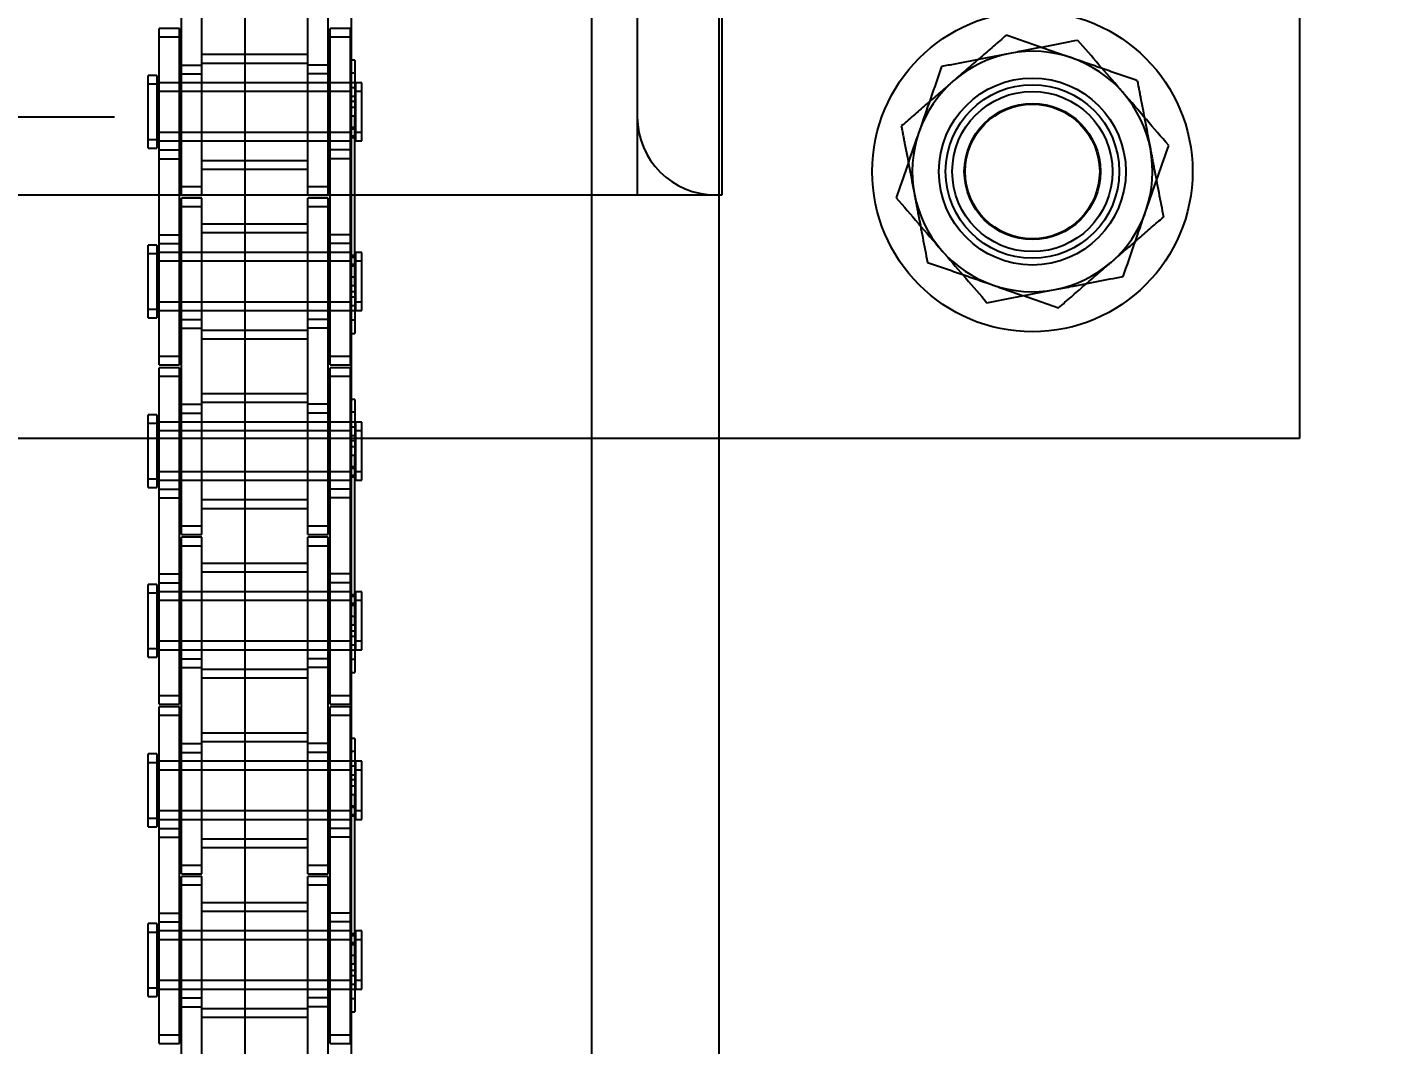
# Model space of a CAD drawing. Header units: metres. Extents: x 0 to 63075, y 0 to 44550.
# Drawn here: x 14006.7 to 14108.3, y 29087.2 to 29163.4 of the extents above; entities that cross this region are included whole.
import ezdxf

# ---------------------------------------------------------------- set-up
doc = ezdxf.new("R2010")
doc.units = ezdxf.units.M
doc.header["$LTSCALE"] = 75
doc.linetypes.add('HIDDEN2', pattern=[4.7625, 3.175, -1.5875])
for name, color, linetype in [('18_COTAS', 7, 'Continuous'), ('SDM', 7, 'Continuous'), ('SL4', 4, 'Continuous'), ('ST1', 7, 'HIDDEN2')]:
    doc.layers.add(name, color=color, linetype=linetype)
doc.styles.add('ROMANS', font='ROMANS.SHX')
doc.dimstyles.new('75___1-75', dxfattribs={"dimscale": 75, "dimtxt": 2.5, "dimasz": 2, "dimexe": 1.5, "dimexo": 1, "dimgap": 0.5, "dimtad": 1, "dimdec": 0, "dimzin": 12, "dimtxsty": 'ROMANS', "dimcen": 0, "dimclrd": 256, "dimclre": 256, "dimclrt": 3, "dimazin": 3, "dimtfac": 1, "dimtdec": 0, "dimtmove": 0, "dimatfit": 0, "dimfxl": 1, "dimlwd": -1, "dimlwe": -1, "dimarcsym": 0})

# ---------------------------------------------------------------- blocks, each defined once
blk = doc.blocks.new('*D27')
at = {"layer": '18_COTAS', "transparency": 16777216}
for p, q in [((12131.24, 27878.33), (12131.24, 30705.37)), ((13913.74, 30509.57), (13913.74, 30705.37)), ((11981.24, 30592.87), (11122.31, 30592.87)), ((13913.74, 30592.87), (12131.24, 30592.87)), ((14063.74, 30592.87), (14213.74, 30592.87))]:
    blk.add_line(p, q, dxfattribs=at)
for points in [[(11981.24, 30617.87), (11981.24, 30567.87), (12131.24, 30592.87)], [(14063.74, 30617.87), (14063.74, 30567.87), (13913.74, 30592.87)]]:
    blk.add_solid(points, dxfattribs=at)
at = {"layer": 'Defpoints', "color": 0, "transparency": 16777216}
for p in [(13913.74, 30592.87), (13913.74, 30434.57), (12131.24, 27803.33)]:
    blk.add_point(p, dxfattribs=at)
at = {"layer": '18_COTAS', "color": 3, "transparency": 16777216, "insert": (11476.78, 30724.12), "char_height": 187.5, "attachment_point": 5, "style": 'ROMANS'}
blk.add_mtext('1782', dxfattribs=at)
blk = doc.blocks.new('A$C429c7d53')
at = {"layer": 'SL4'}
for p, q in [((328.24, 1009.76), (328.24, 2334.74)), ((337.76, 2334.74), (337.76, 1009.76)), ((381.25, 2142.5), (381.25, 2042.5)), ((338, 2060.75), (338, 2109.58)), ((337.76, 2060.75), (338, 2060.75)), ((381.25, 2042.5), (337.76, 2042.5))]:
    blk.add_line(p, q, dxfattribs=at)
for start, end in [(100.8626, 160.8626), (40.8626, 100.8626), (340.8626, 40.8626), (160.8626, 220.8626), (280.8626, 340.8626), (220.8626, 280.8626)]:
    blk.add_arc((361.25, 2062.5), 9, start, end, dxfattribs=at)
for points, knots in [([(364.66, 2072.32), (363.34, 2072.07), (361.66, 2071.74), (359.93, 2071.41), (359.55, 2071.34)], [0, 0, 0, 0, 0.779636, 1, 1, 1, 1]), ([(368.06, 2068.39), (367.98, 2068.48), (367.37, 2069.19), (366.22, 2070.52), (365.18, 2071.71), (364.66, 2072.32)], [0, 0, 0, 0, 0.07009, 0.530784, 1, 1, 1, 1]), ([(359.55, 2071.34), (358.17, 2071.07), (356.44, 2070.74), (354.78, 2070.42), (354.45, 2070.36)], [0, 0, 0, 0, 0.803647, 1, 1, 1, 1]), ([(354.45, 2070.36), (354.17, 2069.56), (353.62, 2067.95), (353.04, 2066.29), (352.75, 2065.45)], [0, 0, 0, 0, 0.495458, 1, 1, 1, 1]), ([(371.46, 2064.46), (370.9, 2065.1), (369.79, 2066.38), (368.64, 2067.72), (368.06, 2068.39)], [0, 0, 0, 0, 0.495458, 1, 1, 1, 1]), ([(352.75, 2065.45), (352.71, 2065.33), (352.4, 2064.45), (351.82, 2062.79), (351.31, 2061.3), (351.04, 2060.54)], [0, 0, 0, 0, 0.07009, 0.530784, 1, 1, 1, 1]), ([(369.75, 2059.55), (369.79, 2059.67), (370.1, 2060.55), (370.68, 2062.21), (371.19, 2063.7), (371.46, 2064.46)], [0, 0, 0, 0, 0.07009, 0.530784, 1, 1, 1, 1]), ([(351.04, 2060.54), (351.6, 2059.9), (352.71, 2058.62), (353.86, 2057.28), (354.44, 2056.61)], [0, 0, 0, 0, 0.495458, 1, 1, 1, 1]), ([(368.05, 2054.64), (368.33, 2055.44), (368.88, 2057.05), (369.46, 2058.71), (369.75, 2059.55)], [0, 0, 0, 0, 0.495458, 1, 1, 1, 1]), ([(354.44, 2056.61), (354.52, 2056.52), (355.13, 2055.81), (356.28, 2054.48), (357.32, 2053.29), (357.84, 2052.68)], [0, 0, 0, 0, 0.07009, 0.530784, 1, 1, 1, 1]), ([(362.95, 2053.66), (363.33, 2053.73), (365.05, 2054.07), (366.74, 2054.39), (368.05, 2054.64)], [0, 0, 0, 0, 0.220364, 1, 1, 1, 1]), ([(357.84, 2052.68), (358.17, 2052.74), (359.83, 2053.06), (361.56, 2053.39), (362.95, 2053.66)], [0, 0, 0, 0, 0.1963527, 1, 1, 1, 1])]:
    blk.add_open_spline(points, degree=3, knots=knots, dxfattribs=at)
at = {"layer": 'ST1'}
for p, q in [((325, 2334.74), (325, 1009.76)), ((328.24, 1009.76), (328.24, 2334.74)), ((333, 2334.74), (333, 1009.76)), ((302.28, 1919.26), (302.28, 2142.5)), ((310.22, 2142.5), (310.22, 1919.26)), ((331.65, 2112.05), (331.65, 2066.6)), ((297.51, 2069.81), (297.51, 2076.16)), ((299.03, 2069.81), (299.03, 2076.16)), ((306.96, 2069.81), (306.96, 2076.16)), ((308.48, 2069.81), (308.48, 2076.16)), ((295.84, 2072.56), (295.84, 2073.21)), ((297.36, 2073.21), (295.84, 2073.21)), ((295.84, 2063.46), (295.84, 2072.56)), ((297.36, 2072.56), (295.84, 2072.56)), ((297.36, 2072.56), (297.36, 2073.21)), ((297.36, 2063.46), (297.36, 2072.56)), ((308.64, 2072.56), (308.64, 2073.21)), ((310.16, 2073.21), (308.64, 2073.21)), ((308.64, 2063.46), (308.64, 2072.56)), ((310.16, 2072.56), (308.64, 2072.56)), ((310.16, 2072.56), (310.16, 2073.21)), ((310.16, 2063.46), (310.16, 2072.56)), ((306.96, 2071.25), (299.03, 2071.25)), ((306.96, 2070.6), (299.03, 2070.6)), ((310.49, 2070.84), (310.16, 2070.84)), ((310.49, 2070.84), (310.49, 2069.87)), ((295, 2069.03), (295, 2069.69)), ((295.66, 2069.69), (295, 2069.69)), ((295.66, 2069.69), (295.66, 2069.03)), ((297.51, 2070.47), (299.03, 2070.47)), ((297.51, 2069.81), (299.03, 2069.81)), ((297.51, 2060.72), (297.51, 2069.81)), ((299.03, 2060.72), (299.03, 2069.81)), ((308.48, 2070.47), (306.96, 2070.47)), ((308.48, 2069.81), (306.96, 2069.81)), ((306.96, 2060.72), (306.96, 2069.81)), ((308.48, 2060.72), (308.48, 2069.81)), ((310.49, 2069.87), (310.16, 2069.87)), ((310.49, 2069.87), (310.49, 2066.64)), ((295, 2064.24), (295, 2069.03)), ((295.66, 2069.03), (295, 2069.03)), ((310.16, 2069.14), (295.66, 2069.14)), ((295.66, 2069.03), (295.66, 2064.24)), ((297.36, 2069.14), (295.84, 2069.14)), ((299.03, 2069.14), (297.51, 2069.14)), ((306.96, 2069.14), (299.03, 2069.14)), ((308.48, 2069.14), (306.96, 2069.14)), ((310.49, 2069.14), (308.64, 2069.14)), ((310.53, 2068.77), (310.16, 2068.77)), ((310.53, 2069.14), (310.53, 2068.48)), ((311, 2069.14), (310.53, 2069.14)), ((311, 2068.48), (311, 2069.14)), ((310.16, 2068.48), (295.66, 2068.48)), ((297.36, 2068.48), (295.84, 2068.48)), ((299.03, 2068.48), (297.51, 2068.48)), ((306.96, 2068.48), (299.03, 2068.48)), ((308.48, 2068.48), (306.96, 2068.48)), ((310.16, 2068.48), (308.64, 2068.48)), ((310.53, 2068.11), (310.16, 2068.11)), ((310.49, 2067.74), (310.16, 2067.74)), ((310.53, 2068.48), (310.53, 2064.79)), ((311, 2068.48), (310.53, 2068.48)), ((311, 2064.79), (311, 2068.48)), ((54.35, 2066.6), (331.65, 2066.6)), ((310.49, 2067.29), (310.16, 2067.29)), ((310.49, 2066.64), (310.16, 2066.64)), ((310.49, 2053.94), (310.49, 2066.64)), ((331.65, 2066.6), (331.65, 2060.75)), ((295.66, 2065.45), (310.16, 2065.45)), ((295.84, 2065.45), (297.36, 2065.45)), ((297.51, 2065.45), (299.03, 2065.45)), ((299.03, 2065.45), (306.96, 2065.45)), ((306.96, 2065.45), (308.48, 2065.45)), ((308.64, 2065.45), (310.16, 2065.45)), ((310.16, 2065.81), (310.53, 2065.81)), ((310.49, 2065.67), (310.16, 2065.67)), ((310.53, 2065.45), (311, 2065.45)), ((295, 2064.89), (295.66, 2064.89)), ((295.66, 2064.79), (310.16, 2064.79)), ((295.84, 2064.79), (297.36, 2064.79)), ((297.51, 2064.79), (299.03, 2064.79)), ((299.03, 2064.79), (306.96, 2064.79)), ((306.96, 2064.79), (308.48, 2064.79)), ((308.64, 2064.79), (310.16, 2064.79)), ((310.16, 2065.16), (310.53, 2065.16)), ((310.49, 2065.02), (310.16, 2065.02)), ((310.53, 2064.79), (311, 2064.79)), ((295, 2064.24), (295.66, 2064.24)), ((295.84, 2064.12), (297.36, 2064.12)), ((295.84, 2063.46), (297.36, 2063.46)), ((295.84, 2057.11), (295.84, 2063.46)), ((297.36, 2057.11), (297.36, 2063.46)), ((310.16, 2064.12), (308.64, 2064.12)), ((310.16, 2063.46), (308.64, 2063.46)), ((308.64, 2057.11), (308.64, 2063.46)), ((310.16, 2057.11), (310.16, 2063.46)), ((299.03, 2063.33), (306.96, 2063.33)), ((299.03, 2062.68), (306.96, 2062.68)), ((297.51, 2061.37), (299.03, 2061.37)), ((306.96, 2061.37), (308.48, 2061.37)), ((262.76, 2060.75), (337.76, 2060.75)), ((297.51, 2060.72), (299.03, 2060.72)), ((297.51, 2059.86), (297.51, 2060.51)), ((299.03, 2060.51), (297.51, 2060.51)), ((299.03, 2059.86), (299.03, 2060.51)), ((306.96, 2060.72), (308.48, 2060.72)), ((306.96, 2059.86), (306.96, 2060.51)), ((308.48, 2060.51), (306.96, 2060.51)), ((308.48, 2059.86), (308.48, 2060.51)), ((297.51, 2050.76), (297.51, 2059.86)), ((299.03, 2059.86), (297.51, 2059.86)), ((299.03, 2050.76), (299.03, 2059.86)), ((306.96, 2050.76), (306.96, 2059.86)), ((308.48, 2059.86), (306.96, 2059.86)), ((308.48, 2050.76), (308.48, 2059.86)), ((306.96, 2058.55), (299.03, 2058.55)), ((295.84, 2057.77), (297.36, 2057.77)), ((306.96, 2057.9), (299.03, 2057.9)), ((310.16, 2057.77), (308.64, 2057.77)), ((295, 2056.33), (295, 2056.99)), ((295.66, 2056.99), (295, 2056.99)), ((295, 2051.54), (295, 2056.33)), ((295.66, 2056.33), (295, 2056.33)), ((295.66, 2056.99), (295.66, 2056.33)), ((310.16, 2056.44), (295.66, 2056.44)), ((295.66, 2056.33), (295.66, 2051.54)), ((295.84, 2057.11), (297.36, 2057.11)), ((295.84, 2048.02), (295.84, 2057.11)), ((297.36, 2056.44), (295.84, 2056.44)), ((297.36, 2048.02), (297.36, 2057.11)), ((299.03, 2056.44), (297.51, 2056.44)), ((306.96, 2056.44), (299.03, 2056.44)), ((308.48, 2056.44), (306.96, 2056.44)), ((310.16, 2057.11), (308.64, 2057.11)), ((308.64, 2048.02), (308.64, 2057.11)), ((310.16, 2056.44), (308.64, 2056.44)), ((310.16, 2048.02), (310.16, 2057.11)), ((310.53, 2056.44), (310.53, 2055.78)), ((311, 2056.44), (310.53, 2056.44)), ((311, 2055.78), (311, 2056.44)), ((310.16, 2055.78), (295.66, 2055.78)), ((297.36, 2055.78), (295.84, 2055.78)), ((299.03, 2055.78), (297.51, 2055.78)), ((306.96, 2055.78), (299.03, 2055.78)), ((308.48, 2055.78), (306.96, 2055.78)), ((310.16, 2055.78), (308.64, 2055.78)), ((310.49, 2056.21), (310.16, 2056.21)), ((310.53, 2056.07), (310.16, 2056.07)), ((310.49, 2055.55), (310.16, 2055.55)), ((310.53, 2055.41), (310.16, 2055.41)), ((310.53, 2055.78), (310.53, 2052.09)), ((311, 2055.78), (310.53, 2055.78)), ((311, 2052.09), (311, 2055.78)), ((310.49, 2054.59), (310.16, 2054.59)), ((310.49, 2053.94), (310.16, 2053.94)), ((310.49, 2053.48), (310.16, 2053.48)), ((310.49, 2053.94), (310.49, 2050.38)), ((295.66, 2052.75), (310.16, 2052.75)), ((295.84, 2052.75), (297.36, 2052.75)), ((297.51, 2052.75), (299.03, 2052.75)), ((299.03, 2052.75), (306.96, 2052.75)), ((306.96, 2052.75), (308.48, 2052.75)), ((308.64, 2052.75), (310.16, 2052.75)), ((310.16, 2053.11), (310.53, 2053.11)), ((310.16, 2052.46), (310.53, 2052.46)), ((310.53, 2052.75), (311, 2052.75)), ((295, 2052.19), (295.66, 2052.19)), ((295, 2051.54), (295.66, 2051.54)), ((295.66, 2052.09), (310.16, 2052.09)), ((295.84, 2052.09), (297.36, 2052.09)), ((297.51, 2052.09), (299.03, 2052.09)), ((297.51, 2051.42), (299.03, 2051.42)), ((299.03, 2052.09), (306.96, 2052.09)), ((306.96, 2052.09), (308.48, 2052.09)), ((308.48, 2051.42), (306.96, 2051.42)), ((308.64, 2052.09), (310.49, 2052.09)), ((310.49, 2051.36), (310.16, 2051.36)), ((310.53, 2052.09), (311, 2052.09)), ((297.51, 2050.76), (299.03, 2050.76)), ((297.51, 2044.41), (297.51, 2050.76)), ((299.03, 2044.41), (299.03, 2050.76)), ((299.03, 2050.63), (306.96, 2050.63)), ((308.48, 2050.76), (306.96, 2050.76)), ((306.96, 2044.41), (306.96, 2050.76)), ((308.48, 2044.41), (308.48, 2050.76)), ((310.16, 2050.38), (310.49, 2050.38)), ((299.03, 2049.98), (306.96, 2049.98)), ((295.84, 2048.67), (297.36, 2048.67)), ((308.64, 2048.67), (310.16, 2048.67)), ((295.84, 2048.02), (297.36, 2048.02)), ((295.84, 2047.16), (295.84, 2047.81)), ((297.36, 2047.81), (295.84, 2047.81)), ((295.84, 2038.06), (295.84, 2047.16)), ((297.36, 2047.16), (295.84, 2047.16)), ((297.36, 2047.16), (297.36, 2047.81)), ((297.36, 2038.06), (297.36, 2047.16)), ((308.64, 2048.02), (310.16, 2048.02)), ((308.64, 2047.16), (308.64, 2047.81)), ((310.16, 2047.81), (308.64, 2047.81)), ((308.64, 2038.06), (308.64, 2047.16)), ((310.16, 2047.16), (308.64, 2047.16)), ((310.16, 2047.16), (310.16, 2047.81)), ((310.16, 2038.06), (310.16, 2047.16)), ((306.96, 2045.85), (299.03, 2045.85)), ((306.96, 2045.2), (299.03, 2045.2)), ((310.49, 2045.44), (310.16, 2045.44)), ((310.49, 2045.44), (310.49, 2044.47)), ((295, 2043.63), (295, 2044.29)), ((295.66, 2044.29), (295, 2044.29)), ((295.66, 2044.29), (295.66, 2043.63)), ((297.51, 2045.07), (299.03, 2045.07)), ((297.51, 2044.41), (299.03, 2044.41)), ((297.51, 2035.32), (297.51, 2044.41)), ((299.03, 2035.32), (299.03, 2044.41)), ((308.48, 2045.07), (306.96, 2045.07)), ((308.48, 2044.41), (306.96, 2044.41)), ((306.96, 2035.32), (306.96, 2044.41)), ((308.48, 2035.32), (308.48, 2044.41)), ((310.49, 2044.47), (310.16, 2044.47)), ((310.49, 2044.47), (310.49, 2041.24)), ((295, 2038.84), (295, 2043.63)), ((295.66, 2043.63), (295, 2043.63)), ((310.16, 2043.74), (295.66, 2043.74)), ((295.66, 2043.63), (295.66, 2038.84)), ((310.16, 2043.08), (295.66, 2043.08)), ((297.36, 2043.74), (295.84, 2043.74)), ((297.36, 2043.08), (295.84, 2043.08)), ((299.03, 2043.74), (297.51, 2043.74)), ((299.03, 2043.08), (297.51, 2043.08)), ((306.96, 2043.74), (299.03, 2043.74)), ((306.96, 2043.08), (299.03, 2043.08)), ((308.48, 2043.74), (306.96, 2043.74)), ((308.48, 2043.08), (306.96, 2043.08)), ((310.49, 2043.74), (308.64, 2043.74)), ((310.16, 2043.08), (308.64, 2043.08)), ((310.53, 2043.37), (310.16, 2043.37)), ((310.53, 2043.74), (310.53, 2043.08)), ((311, 2043.74), (310.53, 2043.74)), ((310.53, 2043.08), (310.53, 2039.39)), ((311, 2043.08), (310.53, 2043.08)), ((311, 2043.08), (311, 2043.74)), ((311, 2039.39), (311, 2043.08)), ((337.76, 2042.5), (262.76, 2042.5)), ((310.53, 2042.71), (310.16, 2042.71)), ((310.49, 2042.34), (310.16, 2042.34)), ((310.49, 2041.89), (310.16, 2041.89)), ((310.49, 2041.24), (310.16, 2041.24)), ((310.49, 2028.54), (310.49, 2041.24)), ((295.66, 2040.05), (310.16, 2040.05)), ((295.84, 2040.05), (297.36, 2040.05)), ((297.51, 2040.05), (299.03, 2040.05)), ((299.03, 2040.05), (306.96, 2040.05)), ((306.96, 2040.05), (308.48, 2040.05)), ((308.64, 2040.05), (310.16, 2040.05)), ((310.16, 2040.41), (310.53, 2040.41)), ((310.49, 2040.27), (310.16, 2040.27)), ((310.53, 2040.05), (311, 2040.05)), ((295, 2039.49), (295.66, 2039.49)), ((295.66, 2039.39), (310.16, 2039.39)), ((295.84, 2039.39), (297.36, 2039.39)), ((297.51, 2039.39), (299.03, 2039.39)), ((299.03, 2039.39), (306.96, 2039.39)), ((306.96, 2039.39), (308.48, 2039.39)), ((308.64, 2039.39), (310.16, 2039.39)), ((310.16, 2039.76), (310.53, 2039.76)), ((310.49, 2039.62), (310.16, 2039.62)), ((310.53, 2039.39), (311, 2039.39)), ((295, 2038.84), (295.66, 2038.84)), ((295.84, 2038.72), (297.36, 2038.72)), ((295.84, 2038.06), (297.36, 2038.06)), ((295.84, 2031.71), (295.84, 2038.06)), ((297.36, 2031.71), (297.36, 2038.06)), ((310.16, 2038.72), (308.64, 2038.72)), ((310.16, 2038.06), (308.64, 2038.06)), ((308.64, 2031.71), (308.64, 2038.06)), ((310.16, 2031.71), (310.16, 2038.06)), ((299.03, 2037.93), (306.96, 2037.93)), ((299.03, 2037.28), (306.96, 2037.28)), ((297.51, 2035.97), (299.03, 2035.97)), ((306.96, 2035.97), (308.48, 2035.97)), ((297.51, 2035.32), (299.03, 2035.32)), ((297.51, 2034.46), (297.51, 2035.11)), ((299.03, 2035.11), (297.51, 2035.11)), ((299.03, 2034.46), (299.03, 2035.11)), ((306.96, 2035.32), (308.48, 2035.32)), ((306.96, 2034.46), (306.96, 2035.11)), ((308.48, 2035.11), (306.96, 2035.11)), ((308.48, 2034.46), (308.48, 2035.11)), ((297.51, 2025.36), (297.51, 2034.46)), ((299.03, 2034.46), (297.51, 2034.46)), ((299.03, 2025.36), (299.03, 2034.46)), ((306.96, 2025.36), (306.96, 2034.46)), ((308.48, 2034.46), (306.96, 2034.46)), ((308.48, 2025.36), (308.48, 2034.46)), ((306.96, 2033.15), (299.03, 2033.15)), ((295.84, 2032.37), (297.36, 2032.37)), ((306.96, 2032.5), (299.03, 2032.5)), ((310.16, 2032.37), (308.64, 2032.37)), ((295, 2030.93), (295, 2031.59)), ((295.66, 2031.59), (295, 2031.59)), ((295, 2026.14), (295, 2030.93)), ((295.66, 2030.93), (295, 2030.93)), ((295.66, 2031.59), (295.66, 2030.93)), ((310.16, 2031.04), (295.66, 2031.04)), ((295.66, 2030.93), (295.66, 2026.14)), ((295.84, 2031.71), (297.36, 2031.71)), ((295.84, 2022.62), (295.84, 2031.71)), ((297.36, 2031.04), (295.84, 2031.04)), ((297.36, 2022.62), (297.36, 2031.71)), ((299.03, 2031.04), (297.51, 2031.04)), ((306.96, 2031.04), (299.03, 2031.04)), ((308.48, 2031.04), (306.96, 2031.04)), ((310.16, 2031.71), (308.64, 2031.71)), ((308.64, 2022.62), (308.64, 2031.71)), ((310.16, 2031.04), (308.64, 2031.04)), ((310.16, 2022.62), (310.16, 2031.71)), ((310.53, 2031.04), (310.53, 2030.38)), ((311, 2031.04), (310.53, 2031.04)), ((311, 2030.38), (311, 2031.04)), ((310.16, 2030.38), (295.66, 2030.38)), ((297.36, 2030.38), (295.84, 2030.38)), ((299.03, 2030.38), (297.51, 2030.38)), ((306.96, 2030.38), (299.03, 2030.38)), ((308.48, 2030.38), (306.96, 2030.38)), ((310.16, 2030.38), (308.64, 2030.38)), ((310.49, 2030.81), (310.16, 2030.81)), ((310.53, 2030.67), (310.16, 2030.67)), ((310.49, 2030.15), (310.16, 2030.15)), ((310.53, 2030.01), (310.16, 2030.01)), ((310.53, 2030.38), (310.53, 2026.69)), ((311, 2030.38), (310.53, 2030.38)), ((311, 2026.69), (311, 2030.38)), ((310.49, 2029.19), (310.16, 2029.19)), ((310.49, 2028.54), (310.16, 2028.54)), ((310.49, 2028.08), (310.16, 2028.08)), ((310.49, 2028.54), (310.49, 2024.98)), ((295.66, 2027.35), (310.16, 2027.35)), ((295.84, 2027.35), (297.36, 2027.35)), ((297.51, 2027.35), (299.03, 2027.35)), ((299.03, 2027.35), (306.96, 2027.35)), ((306.96, 2027.35), (308.48, 2027.35)), ((308.64, 2027.35), (310.16, 2027.35)), ((310.16, 2027.71), (310.53, 2027.71)), ((310.16, 2027.06), (310.53, 2027.06)), ((310.53, 2027.35), (311, 2027.35)), ((295, 2026.79), (295.66, 2026.79)), ((295, 2026.14), (295.66, 2026.14)), ((295.66, 2026.69), (310.16, 2026.69)), ((295.84, 2026.69), (297.36, 2026.69)), ((297.51, 2026.69), (299.03, 2026.69)), ((297.51, 2026.02), (299.03, 2026.02)), ((299.03, 2026.69), (306.96, 2026.69)), ((306.96, 2026.69), (308.48, 2026.69)), ((308.48, 2026.02), (306.96, 2026.02)), ((308.64, 2026.69), (310.49, 2026.69)), ((310.49, 2025.96), (310.16, 2025.96)), ((310.53, 2026.69), (311, 2026.69)), ((297.51, 2025.36), (299.03, 2025.36)), ((297.51, 2019.01), (297.51, 2025.36)), ((299.03, 2019.01), (299.03, 2025.36)), ((299.03, 2025.23), (306.96, 2025.23)), ((308.48, 2025.36), (306.96, 2025.36)), ((306.96, 2019.01), (306.96, 2025.36)), ((308.48, 2019.01), (308.48, 2025.36)), ((310.16, 2024.98), (310.49, 2024.98)), ((299.03, 2024.58), (306.96, 2024.58)), ((295.84, 2023.27), (297.36, 2023.27)), ((308.64, 2023.27), (310.16, 2023.27)), ((295.84, 2022.62), (297.36, 2022.62)), ((295.84, 2021.76), (295.84, 2022.41)), ((297.36, 2022.41), (295.84, 2022.41)), ((295.84, 2012.66), (295.84, 2021.76)), ((297.36, 2021.76), (295.84, 2021.76)), ((297.36, 2021.76), (297.36, 2022.41)), ((297.36, 2012.66), (297.36, 2021.76)), ((308.64, 2022.62), (310.16, 2022.62)), ((308.64, 2021.76), (308.64, 2022.41)), ((310.16, 2022.41), (308.64, 2022.41)), ((308.64, 2012.66), (308.64, 2021.76)), ((310.16, 2021.76), (308.64, 2021.76)), ((310.16, 2021.76), (310.16, 2022.41)), ((310.16, 2012.66), (310.16, 2021.76)), ((306.96, 2020.45), (299.03, 2020.45)), ((306.96, 2019.8), (299.03, 2019.8)), ((310.49, 2020.04), (310.16, 2020.04)), ((310.49, 2020.04), (310.49, 2019.07)), ((295, 2018.23), (295, 2018.89)), ((295.66, 2018.89), (295, 2018.89)), ((295.66, 2018.89), (295.66, 2018.23)), ((297.51, 2019.67), (299.03, 2019.67)), ((297.51, 2019.01), (299.03, 2019.01)), ((297.51, 2009.92), (297.51, 2019.01)), ((299.03, 2009.92), (299.03, 2019.01)), ((308.48, 2019.67), (306.96, 2019.67)), ((308.48, 2019.01), (306.96, 2019.01)), ((306.96, 2009.92), (306.96, 2019.01)), ((308.48, 2009.92), (308.48, 2019.01)), ((310.49, 2019.07), (310.16, 2019.07)), ((310.49, 2019.07), (310.49, 2015.84)), ((295, 2013.44), (295, 2018.23)), ((295.66, 2018.23), (295, 2018.23)), ((310.16, 2018.34), (295.66, 2018.34)), ((295.66, 2018.23), (295.66, 2013.44)), ((310.16, 2017.68), (295.66, 2017.68)), ((297.36, 2018.34), (295.84, 2018.34)), ((297.36, 2017.68), (295.84, 2017.68)), ((299.03, 2018.34), (297.51, 2018.34)), ((299.03, 2017.68), (297.51, 2017.68)), ((306.96, 2018.34), (299.03, 2018.34)), ((306.96, 2017.68), (299.03, 2017.68)), ((308.48, 2018.34), (306.96, 2018.34)), ((308.48, 2017.68), (306.96, 2017.68)), ((310.49, 2018.34), (308.64, 2018.34)), ((310.16, 2017.68), (308.64, 2017.68)), ((310.53, 2017.97), (310.16, 2017.97)), ((310.53, 2018.34), (310.53, 2017.68)), ((311, 2018.34), (310.53, 2018.34)), ((310.53, 2017.68), (310.53, 2013.99)), ((311, 2017.68), (310.53, 2017.68)), ((311, 2017.68), (311, 2018.34)), ((311, 2013.99), (311, 2017.68)), ((310.53, 2017.31), (310.16, 2017.31)), ((310.49, 2016.94), (310.16, 2016.94)), ((310.49, 2016.49), (310.16, 2016.49)), ((310.49, 2015.84), (310.16, 2015.84)), ((310.49, 2003.14), (310.49, 2015.84)), ((295.66, 2014.65), (310.16, 2014.65)), ((295.84, 2014.65), (297.36, 2014.65)), ((297.51, 2014.65), (299.03, 2014.65)), ((299.03, 2014.65), (306.96, 2014.65)), ((306.96, 2014.65), (308.48, 2014.65)), ((308.64, 2014.65), (310.16, 2014.65)), ((310.16, 2015.01), (310.53, 2015.01)), ((310.49, 2014.87), (310.16, 2014.87)), ((310.53, 2014.65), (311, 2014.65)), ((295, 2014.09), (295.66, 2014.09)), ((295.66, 2013.99), (310.16, 2013.99)), ((295.84, 2013.99), (297.36, 2013.99)), ((297.51, 2013.99), (299.03, 2013.99)), ((299.03, 2013.99), (306.96, 2013.99)), ((306.96, 2013.99), (308.48, 2013.99)), ((308.64, 2013.99), (310.16, 2013.99)), ((310.16, 2014.36), (310.53, 2014.36)), ((310.49, 2014.22), (310.16, 2014.22)), ((310.53, 2013.99), (311, 2013.99)), ((295, 2013.44), (295.66, 2013.44)), ((295.84, 2013.32), (297.36, 2013.32)), ((295.84, 2012.66), (297.36, 2012.66)), ((295.84, 2006.31), (295.84, 2012.66)), ((297.36, 2006.31), (297.36, 2012.66)), ((310.16, 2013.32), (308.64, 2013.32)), ((310.16, 2012.66), (308.64, 2012.66)), ((308.64, 2006.31), (308.64, 2012.66)), ((310.16, 2006.31), (310.16, 2012.66)), ((299.03, 2012.53), (306.96, 2012.53)), ((299.03, 2011.88), (306.96, 2011.88)), ((297.51, 2010.57), (299.03, 2010.57)), ((306.96, 2010.57), (308.48, 2010.57)), ((297.51, 2009.92), (299.03, 2009.92)), ((297.51, 2009.06), (297.51, 2009.71)), ((299.03, 2009.71), (297.51, 2009.71)), ((299.03, 2009.06), (299.03, 2009.71)), ((306.96, 2009.92), (308.48, 2009.92)), ((306.96, 2009.06), (306.96, 2009.71)), ((308.48, 2009.71), (306.96, 2009.71)), ((308.48, 2009.06), (308.48, 2009.71)), ((297.51, 1999.96), (297.51, 2009.06)), ((299.03, 2009.06), (297.51, 2009.06)), ((299.03, 1999.96), (299.03, 2009.06)), ((306.96, 1999.96), (306.96, 2009.06)), ((308.48, 2009.06), (306.96, 2009.06)), ((308.48, 1999.96), (308.48, 2009.06)), ((306.96, 2007.75), (299.03, 2007.75)), ((295.84, 2006.97), (297.36, 2006.97)), ((306.96, 2007.1), (299.03, 2007.1)), ((310.16, 2006.97), (308.64, 2006.97)), ((295, 2005.53), (295, 2006.19)), ((295.66, 2006.19), (295, 2006.19)), ((295, 2000.74), (295, 2005.53)), ((295.66, 2005.53), (295, 2005.53)), ((295.66, 2006.19), (295.66, 2005.53)), ((310.16, 2005.64), (295.66, 2005.64)), ((295.66, 2005.53), (295.66, 2000.74)), ((295.84, 2006.31), (297.36, 2006.31)), ((295.84, 1997.22), (295.84, 2006.31)), ((297.36, 2005.64), (295.84, 2005.64)), ((297.36, 1997.22), (297.36, 2006.31)), ((299.03, 2005.64), (297.51, 2005.64)), ((306.96, 2005.64), (299.03, 2005.64)), ((308.48, 2005.64), (306.96, 2005.64)), ((310.16, 2006.31), (308.64, 2006.31)), ((308.64, 1997.22), (308.64, 2006.31)), ((310.16, 2005.64), (308.64, 2005.64)), ((310.16, 1997.22), (310.16, 2006.31)), ((310.53, 2005.64), (310.53, 2004.98)), ((311, 2005.64), (310.53, 2005.64)), ((311, 2004.98), (311, 2005.64)), ((310.16, 2004.98), (295.66, 2004.98)), ((297.36, 2004.98), (295.84, 2004.98)), ((299.03, 2004.98), (297.51, 2004.98)), ((306.96, 2004.98), (299.03, 2004.98)), ((308.48, 2004.98), (306.96, 2004.98)), ((310.16, 2004.98), (308.64, 2004.98)), ((310.49, 2005.41), (310.16, 2005.41)), ((310.53, 2005.27), (310.16, 2005.27)), ((310.49, 2004.75), (310.16, 2004.75)), ((310.53, 2004.61), (310.16, 2004.61)), ((310.53, 2004.98), (310.53, 2001.29)), ((311, 2004.98), (310.53, 2004.98)), ((311, 2001.29), (311, 2004.98)), ((310.49, 2003.79), (310.16, 2003.79)), ((310.49, 2003.14), (310.16, 2003.14)), ((310.49, 2002.68), (310.16, 2002.68)), ((310.49, 2003.14), (310.49, 1999.58)), ((295.66, 2001.95), (310.16, 2001.95)), ((295.84, 2001.95), (297.36, 2001.95)), ((297.51, 2001.95), (299.03, 2001.95)), ((299.03, 2001.95), (306.96, 2001.95)), ((306.96, 2001.95), (308.48, 2001.95)), ((308.64, 2001.95), (310.16, 2001.95)), ((310.16, 2002.31), (310.53, 2002.31)), ((310.16, 2001.66), (310.53, 2001.66)), ((310.53, 2001.95), (311, 2001.95)), ((295, 2001.39), (295.66, 2001.39)), ((295, 2000.74), (295.66, 2000.74)), ((295.66, 2001.29), (310.16, 2001.29)), ((295.84, 2001.29), (297.36, 2001.29)), ((297.51, 2001.29), (299.03, 2001.29)), ((297.51, 2000.62), (299.03, 2000.62)), ((299.03, 2001.29), (306.96, 2001.29)), ((306.96, 2001.29), (308.48, 2001.29)), ((308.48, 2000.62), (306.96, 2000.62)), ((308.64, 2001.29), (310.49, 2001.29)), ((310.49, 2000.56), (310.16, 2000.56)), ((310.53, 2001.29), (311, 2001.29)), ((297.51, 1999.96), (299.03, 1999.96)), ((297.51, 1993.61), (297.51, 1999.96)), ((299.03, 1993.61), (299.03, 1999.96)), ((299.03, 1999.83), (306.96, 1999.83)), ((308.48, 1999.96), (306.96, 1999.96)), ((306.96, 1993.61), (306.96, 1999.96)), ((308.48, 1993.61), (308.48, 1999.96)), ((310.16, 1999.58), (310.49, 1999.58)), ((299.03, 1999.18), (306.96, 1999.18)), ((295.84, 1997.87), (297.36, 1997.87)), ((308.64, 1997.87), (310.16, 1997.87)), ((295.84, 1997.22), (297.36, 1997.22)), ((308.64, 1997.22), (310.16, 1997.22))]:
    blk.add_line(p, q, dxfattribs=at)
for radius in [12, 7, 6.5, 6, 5.1, 5.04]:
    blk.add_circle((361.25, 2062.5), radius, dxfattribs=at)
blk.add_arc((337.5, 2066.6), 5.85, 180, 270, dxfattribs=at)
for points, knots in [([(359.29, 2072.71), (358.65, 2072.15), (357.37, 2071.04), (356.03, 2069.89), (355.36, 2069.31)], [0, 0, 0, 0, 0.495458, 1, 1, 1, 1]), ([(364.2, 2071), (364.08, 2071.04), (363.2, 2071.35), (361.54, 2071.93), (360.05, 2072.44), (359.29, 2072.71)], [0, 0, 0, 0, 0.07009, 0.530784, 1, 1, 1, 1]), ([(369.11, 2069.3), (368.31, 2069.58), (366.7, 2070.13), (365.04, 2070.71), (364.2, 2071)], [0, 0, 0, 0, 0.495458, 1, 1, 1, 1]), ([(355.36, 2069.31), (355.27, 2069.23), (354.56, 2068.62), (353.23, 2067.47), (352.04, 2066.43), (351.43, 2065.91)], [0, 0, 0, 0, 0.07009, 0.530784, 1, 1, 1, 1]), ([(369.11, 2069.3), (369.19, 2068.87), (369.51, 2067.21), (369.84, 2065.48), (370.09, 2064.2)], [0, 0, 0, 0, 0.257551, 1, 1, 1, 1]), ([(351.43, 2065.91), (351.51, 2065.48), (351.83, 2063.82), (352.17, 2062.09), (352.41, 2060.8)], [0, 0, 0, 0, 0.257551, 1, 1, 1, 1]), ([(370.09, 2064.2), (370.18, 2063.73), (370.51, 2062), (370.83, 2060.32), (371.07, 2059.09)], [0, 0, 0, 0, 0.268634, 1, 1, 1, 1]), ([(352.41, 2060.8), (352.5, 2060.34), (352.83, 2058.61), (353.15, 2056.93), (353.39, 2055.7)], [0, 0, 0, 0, 0.268634, 1, 1, 1, 1]), ([(367.14, 2055.69), (367.23, 2055.77), (367.94, 2056.38), (369.27, 2057.53), (370.46, 2058.57), (371.07, 2059.09)], [0, 0, 0, 0, 0.07009, 0.530784, 1, 1, 1, 1]), ([(353.39, 2055.7), (354.19, 2055.42), (355.8, 2054.87), (357.46, 2054.29), (358.3, 2054)], [0, 0, 0, 0, 0.495458, 1, 1, 1, 1]), ([(363.21, 2052.29), (363.85, 2052.85), (365.13, 2053.96), (366.47, 2055.11), (367.14, 2055.69)], [0, 0, 0, 0, 0.495458, 1, 1, 1, 1]), ([(358.3, 2054), (358.42, 2053.96), (359.3, 2053.65), (360.96, 2053.07), (362.45, 2052.56), (363.21, 2052.29)], [0, 0, 0, 0, 0.07009, 0.530784, 1, 1, 1, 1])]:
    blk.add_open_spline(points, degree=3, knots=knots, dxfattribs=at)

msp = doc.modelspace()

# ---------------------------------------------------------------- block references
at = {"layer": 'SDM'}
msp.add_blockref('A$C429c7d53', (13720.74, 27090.07), dxfattribs=at)

# ---------------------------------------------------------------- dimensions: what is measured, and where the dimension line sits
at = {"layer": '18_COTAS'}
dim = msp.add_linear_dim(base=(13913.73996451, 30592.87116724), p1=(12131.23996451, 27803.3334565), p2=(13913.73996451, 30434.56595658), dimstyle='75___1-75', dxfattribs=at)
dim.commit()
dim.dimension.update_dxf_attribs({"geometry": '*D27', "text_midpoint": (11476.77567879, 30592.87116724), "dimtype": 160})

doc.saveas('drawing.dxf')
